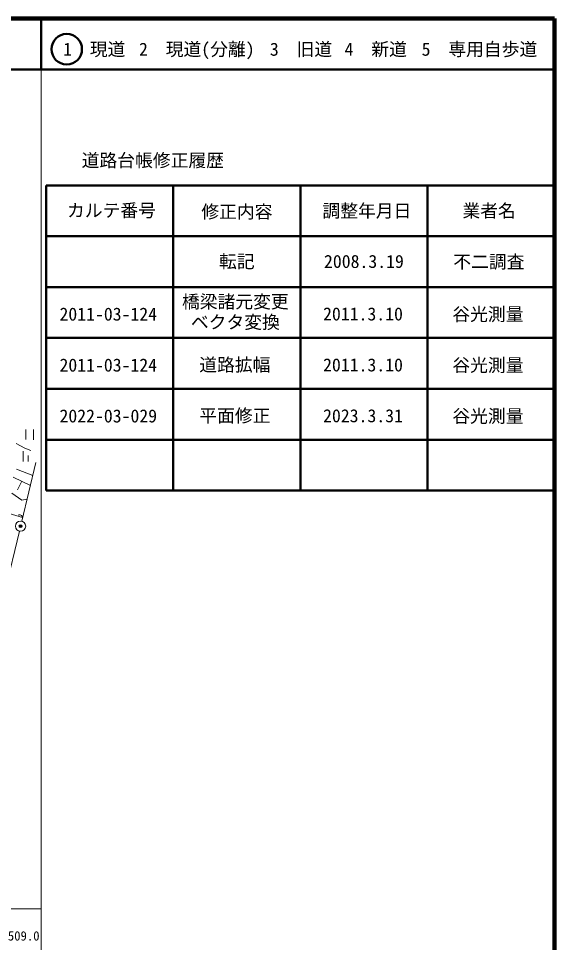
# Model space of a CAD drawing. Units: millimetres, scale not verified. Extents: x 40000 to 680000, y 20000 to 380000.
# Drawn here: x 574535 to 680000, y 198357 to 380000 of the extents above; entities that cross this region are included whole.
import ezdxf
from ezdxf.enums import TextEntityAlignment as Align

# ---------------------------------------------------------------- set-up
doc = ezdxf.new("R2010")
doc.units = ezdxf.units.MM
doc.header["$LTSCALE"] = 1000
doc.header["$PDMODE"] = 32
doc.header["$PDSIZE"] = 500
doc.linetypes.add('CHAIN', pattern=[18.5, 12, -1.5, 3.5, -1.5])
for name, color, linetype, lineweight in [('M-BGD', 7, 'Continuous', 13), ('M-BMK', 2, 'CHAIN', 13), ('M-BMK-SRVR', 3, 'Continuous', 13), ('M-TTL', 2, 'Continuous', 140), ('M-TTL-BAND', 7, 'Continuous', 13), ('M-TTL-FRAM', 2, 'Continuous', 50), ('M-TTL-LINE', 7, 'Continuous', 50)]:
    doc.layers.add(name, color=color, linetype=linetype, lineweight=lineweight)
doc.layers.add('M-OTRS', color=6, linetype='Continuous')
doc.layers.add('M-TTL-TXT', color=7, linetype='Continuous')
doc.styles.add('ＭＳ ゴシック', font='')
doc.styles.get('ＭＳ ゴシック').set_extended_font_data('MS Gothic')

msp = doc.modelspace()

# ---------------------------------------------------------------- linework, layer by layer
at = {"layer": 'M-BGD'}
for p, q in [((576001, 299206), (576000, 297206)), ((577520, 297205), (577521, 299205)), ((574093, 296463), (575809, 295517)), ((575442, 294915), (575441, 292916)), ((575809, 295517), (576968, 295044)), ((576441, 294115), (576441, 292915)), ((574148, 291396), (577351, 290190)), ((573460, 289852), (576872, 288198)), ((575166, 289025), (574358, 287356)), ((575209, 285283), (573218, 286658)), ((576223, 285494), (575209, 285283)), ((575356, 281928), (570086, 283462)), ((574579, 282406), (574476, 282367)), ((574724, 282433), (574579, 282406)), ((574857, 282417), (574724, 282433)), ((574983, 282380), (574857, 282417)), ((575104, 282322), (574983, 282380)), ((575212, 282222), (575104, 282322)), ((575278, 282134), (575212, 282222)), ((575323, 282052), (575278, 282134)), ((575356, 281928), (575323, 282052))]:
    msp.add_line(p, q, dxfattribs=at)
at = {"layer": 'M-BMK'}
for p, q in [((575186, 281178), (577960, 292725)), ((574719, 279234), (568309, 252588))]:
    msp.add_line(p, q, dxfattribs=at)
at = {"layer": 'M-BMK-SRVR'}
for major_axis in [(1, 1000), (0, 40)]:
    msp.add_ellipse((574952, 280206), major_axis=major_axis, ratio=0.999837, dxfattribs=at)
at = {"layer": 'M-OTRS'}
msp.add_point((574952, 280206), dxfattribs=at)
at = {"layer": 'M-TTL'}
for p, q in [((680000, 380000), (40000, 380000)), ((680000, 20000), (680000, 380000))]:
    msp.add_line(p, q, dxfattribs=at)
at = {"layer": 'M-TTL-BAND'}
for p, q in [((579000, 20000), (579000, 370000)), ((40000, 205000), (579000, 205000))]:
    msp.add_line(p, q, dxfattribs=at)
at = {"layer": 'M-TTL-FRAM'}
for p, q in [((580000, 347197), (580000, 287197)), ((580000, 347197), (680000, 347197)), ((580000, 287197), (680000, 287197))]:
    msp.add_line(p, q, dxfattribs=at)
at = {"layer": 'M-TTL-LINE'}
for p, q in [((579000, 380000), (579000, 370000)), ((40000, 370000), (680000, 370000)), ((605000, 347197), (605000, 287197)), ((630000, 347197), (630000, 287197)), ((655000, 347197), (655000, 287197)), ((580000, 337197), (680000, 337197)), ((580000, 327197), (680000, 327197)), ((580000, 317197), (680000, 317197)), ((580000, 307197), (680000, 307197)), ((580000, 297197), (680000, 297197))]:
    msp.add_line(p, q, dxfattribs=at)
msp.add_circle((584031, 373958), 3000, dxfattribs=at)

# ---------------------------------------------------------------- texts
at = {"layer": 'M-TTL-BAND', "style": 'ＭＳ ゴシック'}
msp.add_text('509.0', height=1833, dxfattribs=at).set_placement((575567, 198195), align=Align.BOTTOM_CENTER)
at = {"layer": 'M-TTL-TXT', "style": 'ＭＳ ゴシック'}
for s, p in [('1\u3000現道', (589448, 373958)), ('2\u3000現道(分離)', (609619, 373958)), ('3\u3000旧道', (630121, 373958)), ('4\u3000新道', (644824, 373958)), ('5\u3000専用自歩道', (665228, 373958)), ('道路台帳修正履歴', (600968, 352113)), ('カルテ番号', (592839, 342277)), ('修正内容', (617509, 342023)), ('調整年月日', (643089, 342197)), ('業者名', (667134, 342197)), ('転記', (617500, 332245)), ('2008.3.19', (642500, 332245)), ('不二調査', (667077, 332189)), ('橋梁諸元変更', (617202, 324336)), ('谷光測量', (666894, 321867)), ('2011-03-124', (592205, 321888)), ('ベクタ変換', (617202, 320317)), ('2011.3.10', (642317, 321924)), ('2011-03-124', (592205, 311870)), ('道路拡幅', (617107, 311921)), ('2011.3.10', (642317, 311906)), ('谷光測量', (666894, 311849)), ('平面修正', (617107, 301921)), ('谷光測量', (666894, 301849)), ('2022-03-029', (592205, 301870)), ('2023.3.31', (642317, 301906))]:
    msp.add_text(s, height=2566, dxfattribs=at).set_placement(p, align=Align.MIDDLE_CENTER)

doc.saveas('drawing.dxf')
